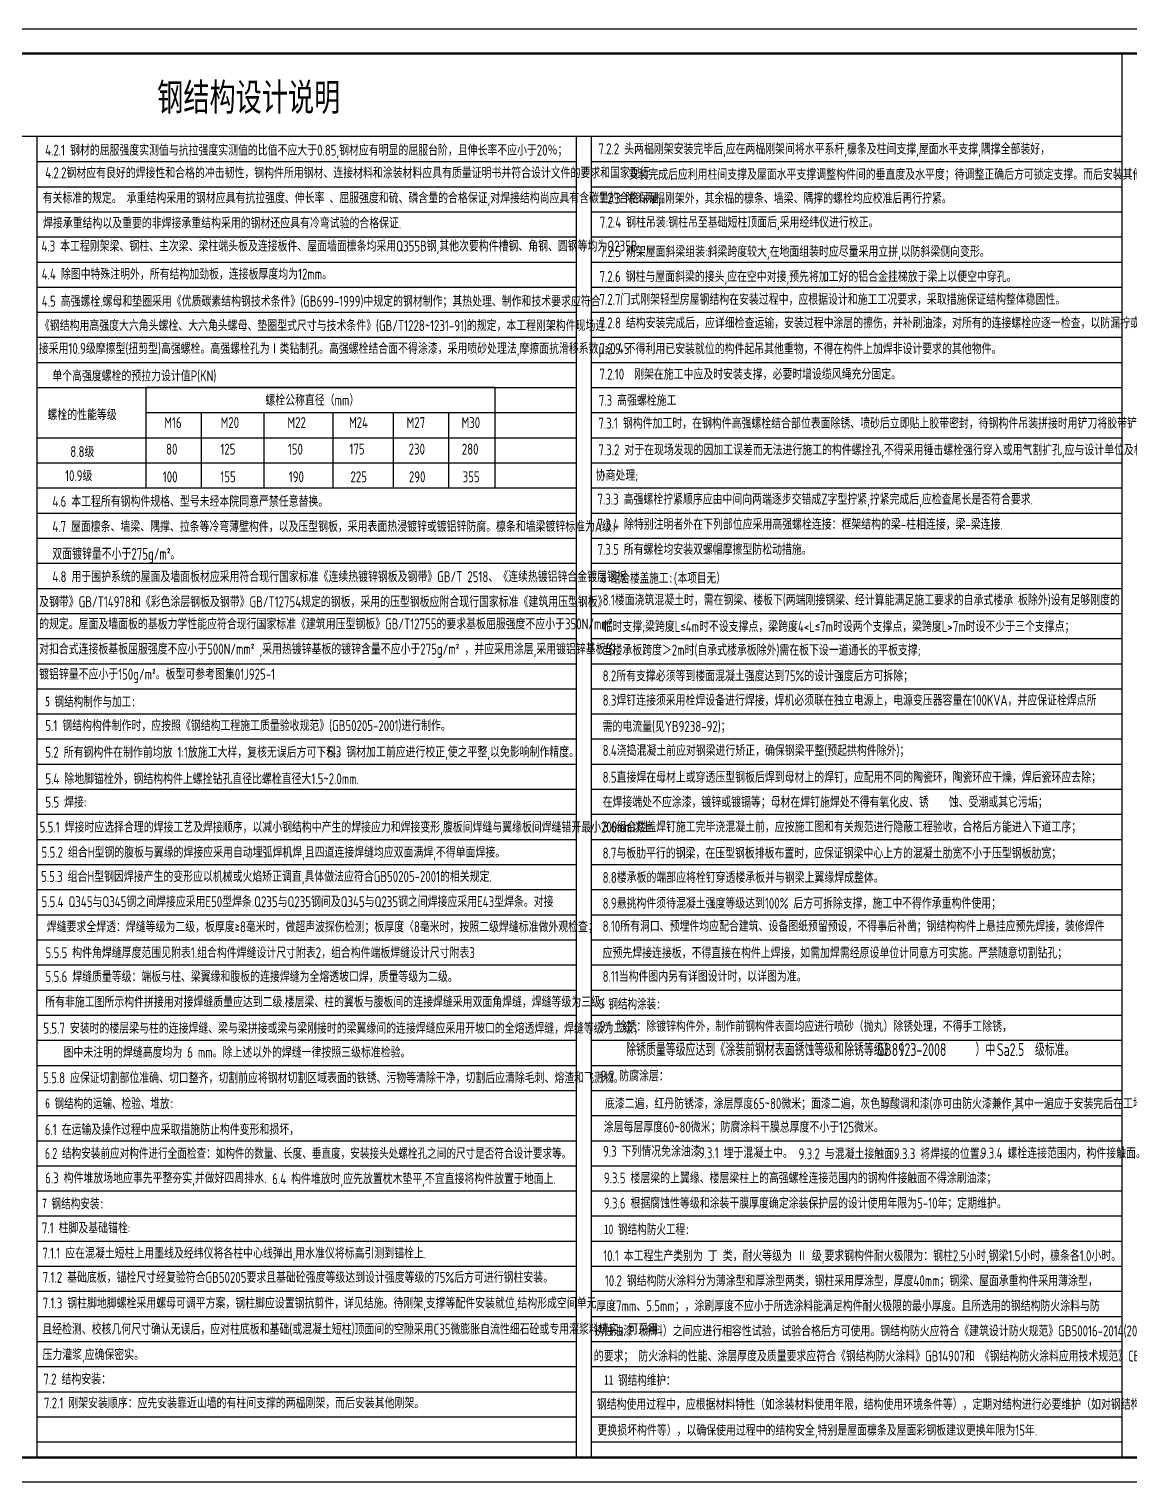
# Model space of a CAD drawing. Extents: x -17471 to 313636, y -71590 to 757901.
# Drawn here: x 210439 to 255453, y 0 to 59400 of the extents above; entities that cross this region are included whole.
import ezdxf
from ezdxf.enums import TextEntityAlignment as Align

# ---------------------------------------------------------------- set-up
doc = ezdxf.new("R2010")
doc.units = 0
doc.header["$LTSCALE"] = 1000
doc.header["$MEASUREMENT"] = 0
doc.layers.add('F辅助线', color=40, linetype='Continuous')
doc.layers.add('PUB_TITLE', color=4, linetype='Continuous')
doc.layers.add('W文字', color=7, linetype='Continuous', lineweight=13)
doc.styles.add('探索者', font='tssdeng.shx', dxfattribs={"width": 0.7, "bigfont": 'tssdchn.shx'})
doc.styles.add('黑体', font='simhei.ttf', dxfattribs={"width": 0.6, "height": 4.3})

msp = doc.modelspace()

# ---------------------------------------------------------------- linework, layer by layer
at = {"layer": 'F辅助线', "color": 67, "linetype": 'Continuous'}
for p, q in [((255132.2, 1000), (255132.2, 58400)), ((255132.2, 55008.2), (189994.5, 55008.2)), ((210777, 1000), (210777, 55008.2)), ((232825.2, 1000), (232825.2, 55008.2)), ((233432.2, 1000), (233432.2, 55008.2)), ((210777, 53981.8), (232825.2, 53981.8)), ((233432.2, 53981.8), (255132.2, 53981.8)), ((210777, 52955.4), (232825.2, 52955.4)), ((232756.3, 52955.4), (232825.2, 52955.4)), ((233432.2, 52955.4), (255132.2, 52955.4)), ((210777, 51929), (232825.2, 51929)), ((232756.3, 51929), (232825.2, 51929)), ((233432.2, 51929), (255132.2, 51929)), ((210777, 50902.6), (232825.2, 50902.6)), ((232756.3, 50902.6), (232825.2, 50902.6)), ((233432.2, 50902.6), (255132.2, 50902.6)), ((210777, 49876.2), (232825.2, 49876.2)), ((232756.3, 49876.2), (232825.2, 49876.2)), ((233432.2, 49876.2), (255132.2, 49876.2)), ((210777, 48849.8), (232825.2, 48849.8)), ((232756.3, 48849.8), (232825.2, 48849.8)), ((233432.2, 48849.8), (255132.2, 48849.8)), ((210777, 47823.4), (232825.2, 47823.4)), ((232756.3, 47823.4), (232825.2, 47823.4)), ((233432.2, 47823.4), (255132.2, 47823.4)), ((210777, 46797), (232825.2, 46797)), ((232756.3, 46797), (232825.2, 46797)), ((233432.2, 46797), (255132.2, 46797)), ((210777, 45770.6), (232825.2, 45770.6)), ((232756.3, 45770.6), (232825.2, 45770.6)), ((233432.2, 45770.6), (255132.2, 45770.6)), ((210777, 44744.2), (232825.2, 44744.2)), ((215208.1, 44744.2), (215208.1, 40638.7)), ((232756.3, 44744.2), (232825.2, 44744.2)), ((233432.2, 44744.2), (255132.2, 44744.2)), ((215208.1, 43717.8), (232825.2, 43717.8)), ((217472.5, 43717.8), (217472.5, 40638.7)), ((220039.8, 43717.8), (220039.8, 40638.7)), ((222859.1, 43717.8), (222859.1, 40638.7)), ((225333, 43717.8), (225333, 40638.7)), ((227591.8, 43717.8), (227591.8, 40638.7)), ((233432.2, 43717.8), (255132.2, 43717.8)), ((210777, 42691.5), (232825.2, 42691.5)), ((233432.2, 42691.5), (255132.2, 42691.5)), ((210777, 41665.1), (232825.2, 41665.1)), ((233432.2, 41665.1), (255132.2, 41665.1)), ((210777, 40638.7), (232825.2, 40638.7)), ((233432.2, 40638.7), (255132.2, 40638.7)), ((210777, 39612.3), (232825.2, 39612.3)), ((233432.2, 39612.3), (255132.2, 39612.3)), ((210777, 38585.9), (232825.2, 38585.9)), ((233432.2, 38585.9), (255132.2, 38585.9)), ((210777, 37559.5), (232825.2, 37559.5)), ((233432.2, 37559.5), (255132.2, 37559.5)), ((210777, 36533.1), (232825.2, 36533.1)), ((232756.3, 36533.1), (232825.2, 36533.1)), ((233432.2, 36533.1), (255132.2, 36533.1)), ((210777, 35506.7), (232825.2, 35506.7)), ((232756.3, 35506.7), (232825.2, 35506.7)), ((233432.2, 35506.7), (255132.2, 35506.7)), ((210777, 34480.3), (232825.2, 34480.3)), ((232756.3, 34480.3), (232825.2, 34480.3)), ((233432.2, 34480.3), (255132.2, 34480.3)), ((210777, 33453.9), (232825.2, 33453.9)), ((232756.3, 33453.9), (232825.2, 33453.9)), ((233432.2, 33453.9), (255132.2, 33453.9)), ((210777, 32427.5), (232825.2, 32427.5)), ((232756.3, 32427.5), (232825.2, 32427.5)), ((233432.2, 32427.5), (255132.2, 32427.5)), ((210777, 31401.2), (232825.2, 31401.2)), ((232756.3, 31401.2), (232825.2, 31401.2)), ((233432.2, 31401.2), (255132.2, 31401.2)), ((210777, 30374.8), (232825.2, 30374.8)), ((233432.2, 30374.8), (255132.2, 30374.8)), ((210777, 29348.4), (232825.2, 29348.4)), ((232756.3, 29348.4), (232825.2, 29348.4)), ((233432.2, 29348.4), (255132.2, 29348.4)), ((210777, 28322), (232825.2, 28322)), ((232756.3, 28322), (232825.2, 28322)), ((233432.2, 28322), (255132.2, 28322)), ((210777, 27295.6), (232825.2, 27295.6)), ((232756.3, 27295.6), (232825.2, 27295.6)), ((233432.2, 27295.6), (255132.2, 27295.6)), ((210777, 26269.2), (232825.2, 26269.2)), ((232756.3, 26269.2), (232825.2, 26269.2)), ((233432.2, 26269.2), (255132.2, 26269.2)), ((210777, 25242.8), (232825.2, 25242.8)), ((232756.3, 25242.8), (232825.2, 25242.8)), ((233432.2, 25242.8), (255132.2, 25242.8)), ((210777, 24216.4), (232825.2, 24216.4)), ((232756.3, 24216.4), (232825.2, 24216.4)), ((233432.2, 24216.4), (255132.2, 24216.4)), ((210777, 23190), (232825.2, 23190)), ((232756.3, 23190), (232825.2, 23190)), ((233432.2, 23190), (255132.2, 23190)), ((210777, 22163.6), (232825.2, 22163.6)), ((232756.3, 22163.6), (232825.2, 22163.6)), ((233432.2, 22163.6), (255132.2, 22163.6)), ((210777, 21137.2), (232825.2, 21137.2)), ((232756.3, 21137.2), (232825.2, 21137.2)), ((233432.2, 21137.2), (255132.2, 21137.2)), ((210777, 20110.9), (232825.2, 20110.9)), ((232756.3, 20110.9), (232825.2, 20110.9)), ((233432.2, 20110.9), (255132.2, 20110.9)), ((210777, 19084.5), (232825.2, 19084.5)), ((232756.3, 19084.5), (232825.2, 19084.5)), ((233432.2, 19084.5), (255132.2, 19084.5)), ((210777, 18058.1), (232825.2, 18058.1)), ((232756.3, 18058.1), (232825.2, 18058.1)), ((232756.3, 18058.1), (232825.2, 18058.1)), ((232756.3, 18058.1), (232825.2, 18058.1)), ((232756.3, 18058.1), (232825.2, 18058.1)), ((233432.2, 18058.1), (255132.2, 18058.1)), ((210777, 17031.7), (232825.2, 17031.7)), ((232756.3, 17031.7), (232825.2, 17031.7)), ((232756.3, 17031.7), (232825.2, 17031.7)), ((233432.2, 17031.7), (255132.2, 17031.7)), ((210777, 16005.3), (232825.2, 16005.3)), ((232756.3, 16005.3), (232825.2, 16005.3)), ((232756.3, 16005.3), (232825.2, 16005.3)), ((233432.2, 16005.3), (255132.2, 16005.3)), ((210777, 14978.9), (232825.2, 14978.9)), ((232756.3, 14978.9), (232825.2, 14978.9)), ((232756.3, 14978.9), (232825.2, 14978.9)), ((233432.2, 14978.9), (255132.2, 14978.9)), ((210777, 13952.5), (232825.2, 13952.5)), ((232756.3, 13952.5), (232825.2, 13952.5)), ((232756.3, 13952.5), (232825.2, 13952.5)), ((233432.2, 13952.5), (255132.2, 13952.5)), ((210777, 12926.1), (232825.2, 12926.1)), ((232756.3, 12926.1), (232825.2, 12926.1)), ((232756.3, 12926.1), (232825.2, 12926.1)), ((233432.2, 12926.1), (255132.2, 12926.1)), ((210777, 11899.7), (232825.2, 11899.7)), ((232756.3, 11899.7), (232825.2, 11899.7)), ((233432.2, 11899.7), (255132.2, 11899.7)), ((210777, 10873.3), (232825.2, 10873.3)), ((232756.3, 10873.3), (232825.2, 10873.3)), ((233432.2, 10873.3), (255132.2, 10873.3)), ((210777, 9846.9), (232825.2, 9846.9)), ((232756.3, 9846.9), (232825.2, 9846.9)), ((233432.2, 9846.9), (255132.2, 9846.9)), ((210777, 8820.6), (232825.2, 8820.6)), ((232756.3, 8820.6), (232825.2, 8820.6)), ((233432.2, 8820.6), (255132.2, 8820.6)), ((210777, 7794.2), (232825.2, 7794.2)), ((232756.3, 7794.2), (232825.2, 7794.2)), ((233432.2, 7794.2), (255132.2, 7794.2)), ((233432.2, 7794.2), (255132.2, 7794.2)), ((210777, 6767.8), (232825.2, 6767.8)), ((232756.3, 6767.8), (232825.2, 6767.8)), ((232756.3, 6767.8), (232825.2, 6767.8)), ((233432.2, 6767.8), (255132.2, 6767.8)), ((210777, 5741.4), (232825.2, 5741.4)), ((232756.3, 5741.4), (232825.2, 5741.4)), ((233432.2, 5741.4), (255132.2, 5741.4)), ((210777, 4715), (232825.2, 4715)), ((232756.3, 4715), (232825.2, 4715)), ((233432.2, 4715), (255132.2, 4715)), ((210777, 3688.6), (232825.2, 3688.6)), ((232756.3, 3688.6), (232825.2, 3688.6)), ((233432.2, 3688.6), (255132.2, 3688.6)), ((210777, 2662.2), (232825.2, 2662.2)), ((232756.3, 2662.2), (232825.2, 2662.2)), ((233432.2, 2662.2), (255132.2, 2662.2)), ((210777, 1635.8), (232825.2, 1635.8)), ((232756.3, 1635.8), (232825.2, 1635.8)), ((233432.2, 1635.8), (255132.2, 1635.8))]:
    msp.add_line(p, q, dxfattribs=at)
msp.add_lwpolyline([(215208.1, 40638.7), (229494.5, 40638.7), (229494.5, 44744.2), (215208.1, 44744.2)], close=True, dxfattribs=at)
at = {"layer": 'PUB_TITLE'}
msp.add_lwpolyline([(187535.9, 0), (292635.9, 0), (292635.9, 59400), (187535.9, 59400)], close=True, dxfattribs=at)
at = {"layer": 'PUB_TITLE', "const_width": 100}
msp.add_lwpolyline([(190035.9, 1000), (291635.9, 1000), (291635.9, 58400), (190035.9, 58400)], close=True, dxfattribs=at)
at = {"layer": 'PUB_TITLE', "color": 6, "const_width": 50}
msp.add_lwpolyline([(255132.2, 58400), (190035.9, 58400), (190035.9, 1000), (255132.2, 1000)], close=True, dxfattribs=at)

# ---------------------------------------------------------------- texts
at = {"layer": 'W文字', "color": 6, "style": '黑体', "width": 0.7}
for s, height, p in [(' 钢结构设计说明 ', 1120, (215146.2, 56059.3)), ('8 组合楼盖施工:(本项目无）', 400, (233851, 36765.1)), ('5 钢结构制作与加工:', 400, (211098.5, 31710.6)), ('9 钢结构涂装:', 400, (233743, 19354.8)), ('6 钢结构的运输、检验、堆放:', 400, (211098.5, 15284.5)), ('7 钢结构安装:', 400, (210978.7, 11186.6)), ('10 钢结构防火工程:', 400, (233948.8, 10133.1)), ('11 钢结构维护：', 400, (233948.8, 3970.5))]:
    msp.add_text(s, height=height, dxfattribs=at).set_placement(p)
at = {"layer": 'W文字', "style": '探索者'}
for s, height, width, p in [('4.2.1 钢材的屈服强度实测值与抗拉强度实测值的比值不应大于0.85,钢材应有明显的屈服台阶，且伸长率不应小于20％；', 449.046, 0.75, (211098, 54224.8)), ('7.2.2 头两榀刚架安装完毕后,应在两榀刚架间将水平系杆,檩条及柱间支撑,屋面水平支撑,隅撑全部装好，', 449.046, 0.75, (233716.8, 54276.5)), ('4.2.2钢材应有良好的焊接性和合格的冲击韧性，钢构件所用钢材、连接材料和涂装材料应具有质量证明书并符合设计文件的要求和国家现行', 449.046, 0.75, (211100.5, 53297.3)), ('安装完成后应利用柱间支撑及屋面水平支撑调整构件间的垂直度及水平度；待调整正确后方可锁定支撑。而后安装其他刚架。', 449.046, 0.75, (234949.3, 53234.4)), ('有关标准的规定。 承重结构采用的钢材应具有抗拉强度、伸长率 、屈服强度和硫、磷含量的合格保证,对焊接结构尚应具有含碳量的合格保证,', 449.046, 0.75, (210995.8, 52270.9)), ('7.2.3 除头两榀刚架外，其余榀的檩条、墙梁、隅撑的螺栓均应校准后再行拧紧。', 449.046, 0.75, (233763.4, 52262.1)), ('焊接承重结构以及重要的非焊接承重结构采用的钢材还应具有冷弯试验的合格保证.  ', 449.046, 0.75, (211011.4, 51244.5)), ('7.2.4 钢柱吊装:钢柱吊至基础短柱顶面后,采用经纬仪进行校正。', 449.046, 0.75, (233774.8, 51278.4)), ('7.2.5 刚架屋面斜梁组装:斜梁跨度较大,在地面组装时应尽量采用立拼,以防斜梁侧向变形。', 449.046, 0.75, (233774.8, 50079.4)), ('4.4 除图中特殊注明外，所有结构加劲板，连接板厚度均为12mm。', 449.046, 0.75, (210956.2, 49158)), ('7.2.6 钢柱与屋面斜梁的接头,应在空中对接,预先将加工好的铝合金挂梯放于梁上以便空中穿孔。', 449.046, 0.75, (233763.4, 49057)), ('4.5 高强螺栓.螺母和垫圈采用《优质碳素结构钢技术条件》(GB699-1999)中规定的钢材制作；其热处理、制作和技术要求应符合', 449.046, 0.75, (210960.5, 48047.6)), ('7.2.7门式刚架轻型房屋钢结构在安装过程中，应根据设计和施工工况要求，采取措施保证结构整体稳固性。', 449.046, 0.75, (233763.4, 48124.4)), ('《钢结构用高强度大六角头螺栓、大六角头螺母、垫圈型式尺寸与技术条件》(GB/T1228~1231-91)的规定，本工程刚架构件现场连', 449.046, 0.75, (210885.2, 47052.3)), ('7.2.8 结构安装完成后，应详细检查运输，安装过程中涂层的擦伤，并补刷油漆，对所有的连接螺栓应逐一检查，以防漏拧或松动。', 449.046, 0.75, (233763.4, 47161.1)), ('接采用10.9级摩擦型(扭剪型)高强螺栓。高强螺栓孔为Ⅰ类钻制孔。高强螺栓结合面不得涂漆，采用喷砂处理法,摩擦面抗滑移系数μ≥0.45', 449.046, 0.75, (210837.9, 46115.9)), ('7.2.9 不得利用已安装就位的构件起吊其他重物，不得在构件上加焊非设计要求的其他物件。', 449.046, 0.75, (233763.4, 46105.6)), ('单个高强度螺栓的预拉力设计值P(KN)', 449.046, 0.75, (211390.7, 44997.2)), ('7.2.10  刚架在施工中应及时安装支撑，必要时增设缆风绳充分固定。 ', 449.046, 0.75, (233757, 45067)), ('螺栓公称直径（mm）', 449.05, 0.75, (220102.6, 44004.5)), ('7.3 高强螺栓施工', 449.05, 0.75, (233735.6, 43996)), ('螺栓的性能等级', 449.05, 0.75, (211193.4, 43408.3)), ('M16', 449.05, 0.75, (215970.9, 43085.7)), ('M20', 449.05, 0.75, (218273.5, 43085.7)), ('M22', 449.05, 0.75, (221005.8, 43085.7)), ('M24', 449.05, 0.75, (223523.7, 43085.7)), ('M27', 449.05, 0.75, (225877.6, 43085.7)), ('M30', 449.05, 0.75, (228122, 43085.7)), ('7.3.1 钢构件加工时，在钢构件高强螺栓结合部位表面除锈、喷砂后立即贴上胶带密封，待钢构件吊装拼接时用铲刀将胶带铲除干净。', 449.046, 0.75, (233716.4, 43061.1)), ('8.8级', 449.05, 0.75, (212125.6, 41899)), ('80', 449.05, 0.75, (216042.4, 41999.2)), ('125', 449.05, 0.75, (218264, 41999.2)), ('150', 449.05, 0.75, (221020.7, 41999.2)), ('175', 449.05, 0.75, (223539.9, 42004)), ('230', 449.05, 0.75, (225962.2, 42003.9)), ('280', 449.05, 0.75, (228133.4, 41999.2)), ('7.3.2 对于在现场发现的因加工误差而无法进行施工的构件螺拴孔,不得采用锤击螺栓强行穿入或用气割扩孔,应与设计单位及相关部门', 449.046, 0.75, (233717.1, 41972.2)), ('10.9级', 449.05, 0.75, (211912.9, 40916.1)), ('100', 449.05, 0.75, (215908.5, 40869.3)), ('155', 449.05, 0.75, (218260, 40869.3)), ('190', 449.05, 0.75, (221060, 40869.3)), ('225', 449.05, 0.75, (223582.6, 40869.3)), ('290', 449.05, 0.75, (225969.6, 40869.3)), ('355', 449.05, 0.75, (228167.4, 40869.3)), ('协商处理;', 449.05, 0.75, (233609.5, 40929)), ('7.3.3 高强螺栓拧紧顺序应由中间向两端逐步交错成Z字型拧紧,拧紧完成后,应检查尾长是否符合要求.', 449.046, 0.75, (233681.2, 39956.4)), ('4.6 本工程所有钢构件规格、型号未经本院同意严禁任意替换。', 449.046, 0.75, (211390.7, 39865.2)), ('4.7 屋面檩条、墙梁、隅撑、拉条等冷弯薄壁构件，以及压型钢板，采用表面热浸镀锌或镀铝锌防腐。檩条和墙梁镀锌标准为A级，', 449.046, 0.75, (211390.7, 38838.8)), ('7.3.4 除特别注明者外在下列部位应采用高强螺栓连接：框架结构的梁-柱相连接，梁-梁连接.', 449.046, 0.75, (233681.2, 38930)), ('双面镀锌量不小于275g/m²。 ', 481.121, 0.7, (211390.7, 37702)), ('7.3.5 所有螺栓均安装双螺帽摩擦型防松动措施。', 449.046, 0.75, (233681.2, 37903.6)), ('4.8 用于围护系统的屋面及墙面板材应采用符合现行国家标准《连续热镀锌钢板及钢带》GB/T 2518、《连续热镀铝锌合金镀层钢板', 449.046, 0.75, (211390.7, 36786)), ('及钢带》GB/T14978和《彩色涂层钢板及钢带》GB/T12754规定的钢板，采用的压型钢板应附合现行国家标准《建筑用压型钢板》', 449.046, 0.75, (210850.3, 35759.7)), ('8.1楼面浇筑混凝土时，需在钢梁、楼板下(两端刚接钢梁、经计算能满足施工要求的自承式楼承 板除外)设有足够刚度的', 449.046, 0.75, (233891.9, 35835.5)), ('的规定。屋面及墙面板的基板力学性能应符合现行国家标准《建筑用压型钢板》GB/T12755的要求基板屈服强度不应小于350N/mm²', 449.046, 0.75, (210850.3, 34854.9)), ('临时支撑;梁跨度L≤4m时不设支撑点，梁跨度4<L≤7m时设两个支撑点，梁跨度L>7m时设不少于三个支撑点； ', 449.046, 0.75, (233891.9, 34749.7)), ('对扣合式连接板基板屈服强度不应小于500N/mm² ,采用热镀锌基板的镀锌含量不应小于275g/m² ，并应采用涂层,采用镀铝锌基板的', 449.046, 0.75, (210850.3, 33828.5)), ('当楼承板跨度＞2m时(自承式楼承板除外)需在板下设一道通长的平板支撑; ', 449.046, 0.75, (233891.9, 33786.2)), ('镀铝锌量不应小于150g/m²。板型可参考图集01J925-1', 449.046, 0.75, (210850.3, 32802.1)), ('8.2所有支撑必须等到楼面混凝土强度达到75%%%的设计强度后方可拆除；', 449.046, 0.75, (233891.9, 32730)), ('8.3焊钉连接须采用栓焊设备进行焊接，焊机必须联在独立电源上，电源变压器容量在100KVA，并应保证栓焊点所', 449.046, 0.75, (233891.9, 31736.8)), ('5.1 钢结构构件制作时，应按照《钢结构工程施工质量验收规范》(GB50205-2001)进行制作。', 449.046, 0.75, (211105.1, 30697.6)), ('需的电流量(见YB9238-92)；', 449.046, 0.75, (233891.9, 30664.7)), ('5.2 所有钢构件在制作前均放 1:1放施工大样，复核无误后方可下料。', 449.046, 0.75, (211105.1, 29606.6)), ('5.3 钢材加工前应进行校正,使之平整,以免影响制作精度。', 449.046, 0.75, (222650.8, 29620.6)), ('8.4浇捣混凝土前应对钢梁进行矫正，确保钢梁平整(预起拱构件除外)；', 449.046, 0.75, (233891.9, 29681.2)), ('5.4 除地脚锚栓外，钢结构构件上螺拴钻孔直径比螺栓直径大1.5~2.0mm.', 449.046, 0.75, (211105.1, 28524.3)), ('8.5直接焊在母材上或穿透压型钢板后焊到母材上的焊钉，应配用不同的陶瓷环，陶瓷环应干燥，焊后瓷环应去除；', 449.046, 0.75, (233891.9, 28588.1)), ('5.5 焊接:', 449.05, 0.75, (211105.1, 27571.9)), ('在焊接端处不应涂漆，镀锌或镀镉等；母材在焊钉施焊处不得有氧化皮、锈    蚀、受潮或其它污垢； ', 449.046, 0.75, (233891.9, 27573)), ('5.5.1 焊接时应选择合理的焊接工艺及焊接顺序，以减小钢结构中产生的焊接应力和焊接变形,腹板间焊缝与翼缘板间焊缝错开最小200mm以上', 449.046, 0.75, (210871.4, 26547.3)), ('8.6组合楼盖焊钉施工完毕浇混凝土前，应按施工图和有关规范进行隐蔽工程验收，合格后方能进入下道工序； ', 449.046, 0.75, (233891.9, 26557.8)), ('5.5.2 组合H型钢的腹板与翼缘的焊接应采用自动埋弧焊机焊,且四道连接焊缝均应双面满焊,不得单面焊接。', 449.046, 0.75, (210948.6, 25518.4)), ('8.7与板肋平行的钢梁，在压型钢板排板布置时，应保证钢梁中心上方的混凝土肋宽不小于压型钢板肋宽； ', 449.046, 0.75, (233891.9, 25485.9)), ('5.5.3 组合H型钢因焊接产生的变形应以机械或火焰矫正调直,具体做法应符合GB50205-2001的相关规定.', 449.046, 0.75, (210930.3, 24528.7)), ('8.8楼承板的端部应将栓钉穿透楼承板并与钢梁上翼缘焊成整体。', 449.046, 0.75, (233891.9, 24489.7)), ('5.5.4 Q345与Q345钢之间焊接应采用E50型焊条.Q235与Q235钢间及Q345与Q235钢之间焊接应采用E43型焊条。对接', 449.046, 0.75, (210948.6, 23499)), ('8.9悬挑构件须待混凝土强度等级达到100%%% 后方可拆除支撑，施工中不得作承重构件使用； ', 449.046, 0.75, (233891.9, 23437.7)), ('     焊缝要求全焊透：焊缝等级为二级，板厚度≥8毫米时，做超声波探伤检测；板厚度〈8毫米时，按照二级焊缝标准做外观检查； ', 449.046, 0.75, (210144.1, 22472.6)), ('8.10所有洞口、预埋件均应配合建筑、设备图纸预留预设，不得事后补凿；钢结构构件上悬挂应预先焊接，装修焊件', 449.046, 0.75, (233891.9, 22497.2)), ('5.5.5 构件角焊缝厚度范围见附表1.组合构件焊缝设计尺寸附表2，组合构件端板焊缝设计尺寸附表3', 449.046, 0.75, (211111.7, 21413.8)), ('应预先焊接连接板，不得直接在构件上焊接，如需加焊需经原设单位计同意方可实施。严禁随意切割钻孔； ', 449.046, 0.75, (233891.9, 21406.4)), ('5.5.6 焊缝质量等级：端板与柱、梁翼缘和腹板的连接焊缝为全熔透坡口焊，质量等级为二级。', 449.046, 0.75, (211111.7, 20436.1)), ('8.11当构件图内另有详图设计时，以详图为准。 ', 449.046, 0.75, (233891.9, 20448)), ('所有非施工图所示构件拼接用对接焊缝质量应达到二级.楼层梁、柱的翼板与腹板间的连接焊缝采用双面角焊缝，焊缝等级为三级；', 449.046, 0.75, (211099, 19401.1)), ('5.5.7 安装时的楼层梁与柱的连接焊缝、梁与梁拼接或梁与梁刚接时的梁翼缘间的连接焊缝应采用开坡口的全熔透焊缝，焊缝等级为二级； ', 449.046, 0.75, (211022, 18326.6)), ('9.1 除锈：除镀锌构件外，制作前钢构件表面均应进行喷砂（抛丸）除锈处理，不得手工除锈，', 449.046, 0.75, (233766.2, 18401.9)), (' 图中未注明的焊缝高度均为 6 mm。除上述以外的焊缝一律按照三级标准检验。', 449.046, 0.75, (211649, 17341.1)), ('除锈质量等级应达到《涂装前钢材表面锈蚀等级和除锈等级》（', 526.025, 0.7, (234853.9, 17413)), ('GB8923-2008', 526.025, 0.7, (245113.7, 17413)), ('）中', 526.03, 0.7, (249136.8, 17413)), ('Sa2.5', 526.03, 0.7, (250008.7, 17413)), ('级标准。', 526.03, 0.7, (251569.2, 17413)), ('5.5.8 应保证切割部位准确、切口整齐，切割前应将钢材切割区域表面的铁锈、污物等清除干净，切割后应清除毛刺、熔渣和飞溅物。', 449.046, 0.75, (211013.7, 16297.9)), ('9.2 防腐涂层：', 449.05, 0.75, (233816.9, 16372.7)), ('底漆二遍，红丹防锈漆，涂层厚度65~80微米；面漆二遍，灰色醇酸调和漆(亦可由防火漆兼作,其中一遍应于安装完后在工地涂刷)，', 449.046, 0.75, (233988.3, 15245.5)), ('6.1 在运输及操作过程中应采取措施防止构件变形和损坏，', 449.046, 0.75, (211083.8, 14184.2)), ('涂层每层厚度60~80微米；防腐涂料干膜总厚度不小于125微米。', 449.046, 0.75, (233939.1, 14284.1)), ('6.2 结构安装前应对构件进行全面检查：如构件的数量、长度、垂直度，安装接头处螺栓孔之间的尺寸是否符合设计要求等。', 449.046, 0.7, (211083.8, 13206.9)), ('9.3 下列情况免涂油漆：', 449.046, 0.75, (233906.3, 13293.5)), ('9.3.1 埋于混凝土中。', 449.046, 0.75, (237823.5, 13231.3)), ('9.3.2 与混凝土接触面。', 449.046, 0.75, (241905.1, 13192.2)), ('9.3.3 将焊接的位置。', 449.046, 0.75, (245797.7, 13195.3)), ('9.3.4 螺栓连接范围内，构件接触面。', 449.046, 0.75, (249346.4, 13220.3)), ('6.3 构件堆放场地应事先平整夯实,并做好四周排水.', 449.046, 0.75, (211096.5, 12203.9)), ('6.4 构件堆放时,应先放置枕木垫平,不宜直接将构件放置于地面上.', 449.046, 0.75, (220381, 12173.7)), ('9.3.5 楼层梁的上翼缘、楼层梁柱上的高强螺栓连接范围内的钢构件接触面不得涂刷油漆； ', 449.046, 0.75, (233942.5, 12201.8)), ('9.3.6 根据腐蚀性等级和涂装干膜厚度确定涂装保护层的设计使用年限为5-10年；定期维护。 ', 449.046, 0.75, (233942.5, 11175.4)), ('7.1 柱脚及基础锚栓:', 449.046, 0.75, (210963.5, 10162)), ('7.1.1 应在混凝土短柱上用墨线及经纬仪将各柱中心线弹出,用水准仪将标高引测到锚栓上.', 449.046, 0.75, (210980.2, 9130.4)), ('7.1.2 基础底板，锚栓尺寸经复验符合GB50205要求且基础砼强度等级达到设计强度等级的75%%%后方可进行钢柱安装。', 449.046, 0.75, (210996.7, 8139.7)), ('10.2 钢结构防火涂料分为薄涂型和厚涂型两类，钢柱采用厚涂型，厚度40mm；钢梁、屋面承重构件采用薄涂型，', 449.046, 0.75, (233983.2, 8001.9)), ('7.1.3 钢柱脚地脚螺栓采用螺母可调平方案，钢柱脚应设置钢抗剪件，详见结施。待刚架,支撑等配件安装就位,结构形成空间单元', 449.046, 0.75, (210996.7, 7089.7)), ('    厚度7mm、5.5mm；，涂刷厚度不应小于所选涂料能满足构件耐火极限的最小厚度。且所选用的钢结构防火涂料与防', 449.046, 0.75, (232814.7, 6975.5)), ('且经检测、校核几何尺寸确认无误后，应对柱底板和基础(或混凝土短柱)顶面间的空隙采用C35微膨胀自流性细石砼或专用灌浆料填实，可采用', 449.046, 0.75, (210979.4, 6024.4)), ('锈蚀油漆（涂料）之间应进行相容性试验，试验合格后方可使用。钢结构防火应符合《建筑设计防火规范》GB50016-2014(2018年版)', 449.046, 0.75, (233524, 5949.1)), ('压力灌浆,应确保密实。', 449.046, 0.75, (210988.1, 4980)), ('的要求； 防火涂料的性能、涂层厚度及质量要求应符合《钢结构防火涂料》GB14907和 《钢结构防火涂料应用技术规范》CECS24的规定. ', 449.046, 0.75, (233531.7, 4922.7)), ('7.2 结构安装：', 449.05, 0.75, (211023.3, 3980.5)), ('7.2.1 刚架安装顺序：应先安装靠近山墙的有柱间支撑的两榀刚架，而后安装其他刚架。', 449.046, 0.75, (211047.6, 3003.2)), ('钢结构使用过程中，应根据材料特性（如涂装材料使用年限，结构使用环境条件等），定期对结构进行必要维护（如对钢结构重新进行涂装，', 449.046, 0.75, (233655.9, 2947.5)), ('更换损坏构件等），以确保使用过程中的结构安全,特别是屋面檩条及屋面彩钢板建议更换年限为15年.', 449.046, 0.75, (233682.3, 1889.4))]:
    msp.add_text(s, height=height, dxfattribs=dict(at, width=width)).set_placement(p)
at = {"layer": 'W文字', "color": 1, "style": '探索者', "width": 0.75}
msp.add_text('4.3 本工程刚架梁、钢柱、主次梁、梁柱端头板及连接板件、屋面墙面檩条均采用Q355B钢,其他次要构件槽钢、角钢、圆钢等均为Q235B', height=449.046, dxfattribs=at).set_placement((210945.2, 50168.7), align=Align.BOTTOM_LEFT)
msp.add_text('10.1 本工程生产类别为 丁 类，耐火等级为 Ⅱ 级,要求钢构件耐火极限为：钢柱2.5小时,钢梁1.5小时，檩条各1.0小时。', height=449.046, dxfattribs=at).set_placement((233916.7, 9024.4))

doc.saveas('drawing.dxf')
